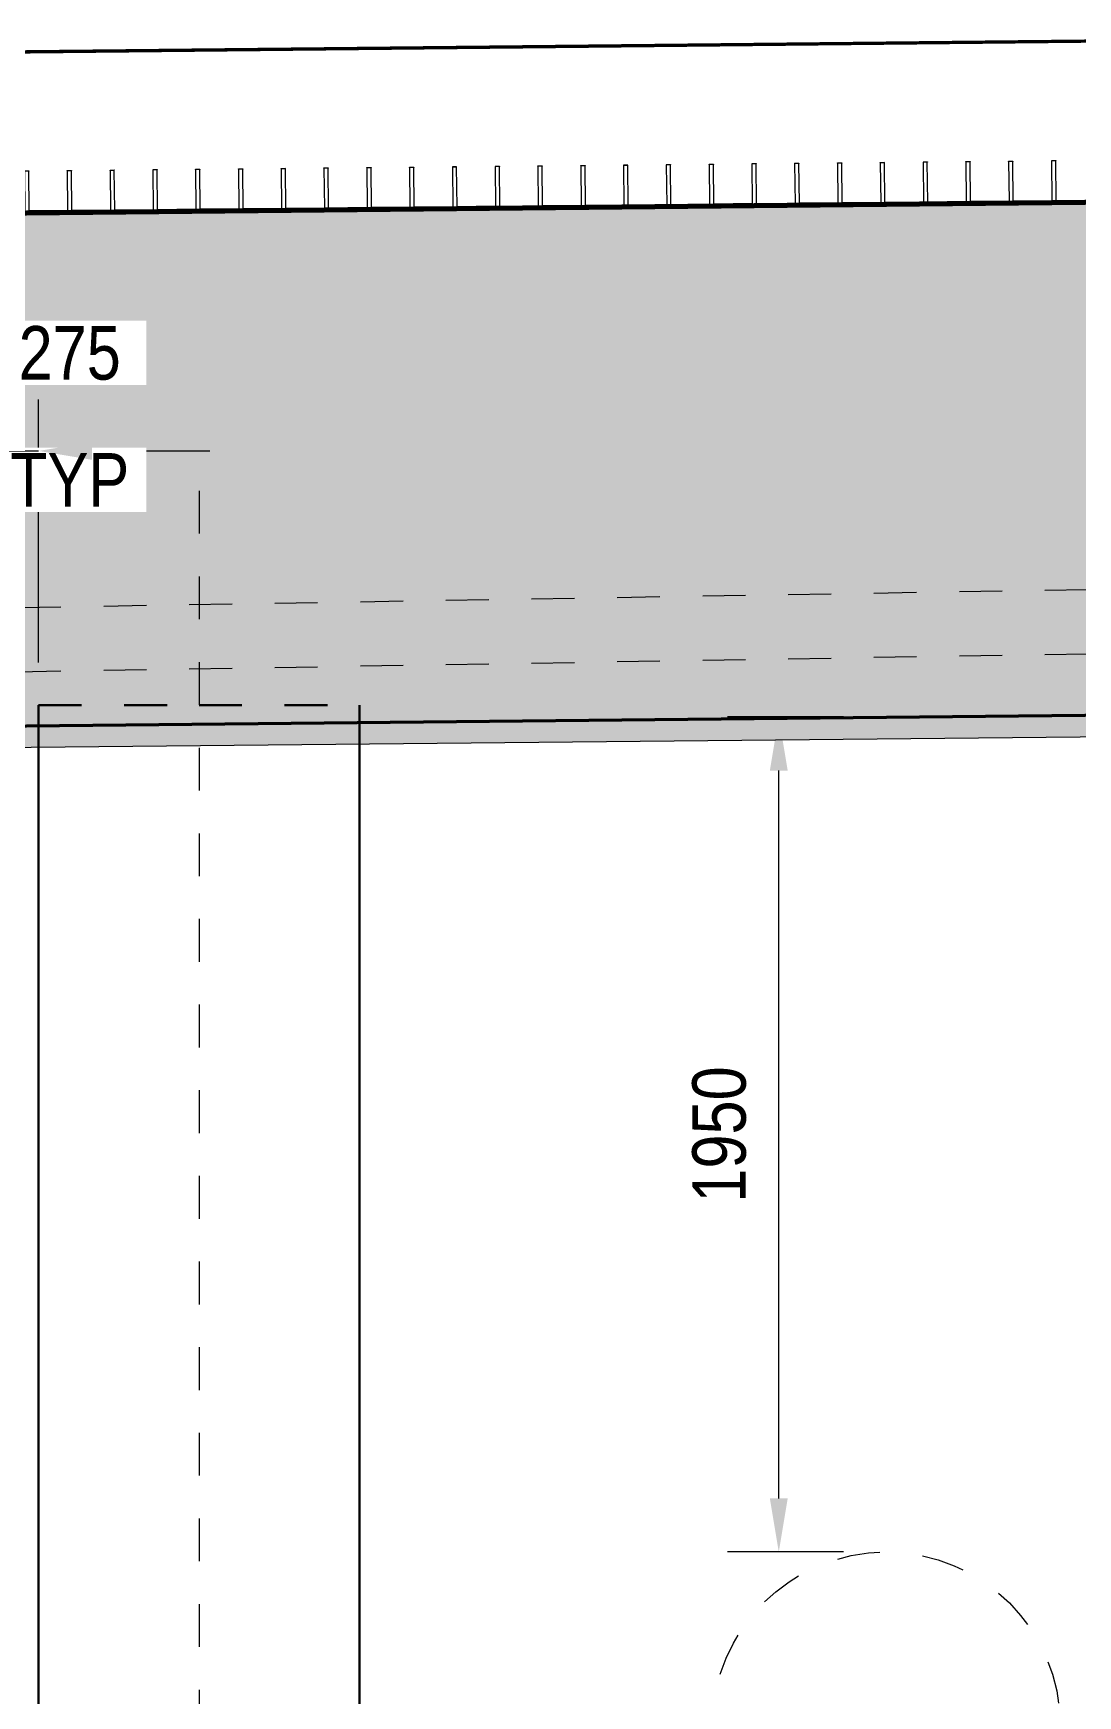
# Model space of a CAD drawing. Header units: metres. Extents: x -1691 to -1609, y 3 to 593.
# Drawn here: x -1628.43 to -1625.989, y 15.589 to 19.472 of the extents above; entities that cross this region are included whole.
import ezdxf

# ---------------------------------------------------------------- set-up
doc = ezdxf.new("R2010")
doc.units = ezdxf.units.M
doc.linetypes.add('JacobsCenter', pattern=[0.015, 0.009, -0.0015, 0.003, -0.0015])
doc.linetypes.add('JacobsDash', pattern=[0.0045, 0.003, -0.0015])
doc.layers.get('Defpoints').update_dxf_attribs({"color": 41})
for name, color, linetype, lineweight in [('BRIDGE-ABUTMENT-CONC', 7, 'Continuous', 50), ('BRIDGE-FRAMING-LINE-18-HID', 7, 'JacobsDash', 18), ('D-BDGE', 7, 'Continuous', 13), ('D-BDGE-FLOOR', 7, 'Continuous', 50), ('D-BDGE-FNDN-LINES-18-HID', 7, 'JacobsDash', 18), ('D-BDGE-FNDN-PILE-CONC', 7, 'Continuous', 50), ('D-BDGE-FRAMING', 7, 'Continuous', 50), ('D-BDGE-LINE', 7, 'Continuous', 9), ('D-ENHA-TEXT-DIMS', 7, 'Continuous', 9)]:
    doc.layers.add(name, color=color, linetype=linetype, lineweight=lineweight)
doc.styles.add('Arial Narrow_1', font='ARIALN.TTF', dxfattribs={"height": 0.125})
doc.dimstyles.new('Dimension_Standard_O__mm_', dxfattribs={"dimscale": 0.3048, "dimtxt": 0.127929, "dimasz": 0.410105, "dimexe": 0.393701, "dimexo": 0.246063, "dimgap": 0.246063, "dimtad": 1, "dimdec": 0, "dimlfac": 1000, "dimzin": 0, "dimdsep": 46, "dimtxsty": 'Arial Narrow_1', "dimsah": 1, "dimcen": 0.09, "dimaunit": 1, "dimadec": 4, "dimazin": 0, "dimtfac": 1, "dimtdec": 4, "dimtix": 1, "dimtmove": 0, "dimatfit": 3, "dimfxl": 1, "dimtvp": 1, "dimtfill": 1, "dimtolj": 1, "dimtzin": 0, "dimlwd": 18, "dimlwe": 18, "dimarcsym": 2})
doc.dimstyles.new('Dimension_Standard_O__mm__1', dxfattribs={"dimscale": 0.3048, "dimtxt": 0.127929, "dimasz": 0.410105, "dimexe": 0.393701, "dimexo": 0.246063, "dimgap": 0.246063, "dimtad": 1, "dimdec": 0, "dimlfac": 1000, "dimzin": 0, "dimdsep": 46, "dimtxsty": 'Arial Narrow_1', "dimsah": 1, "dimcen": 0.09, "dimaunit": 1, "dimadec": 4, "dimazin": 0, "dimtfac": 1, "dimtdec": 4, "dimtix": 1, "dimtmove": 2, "dimatfit": 3, "dimfxl": 1, "dimtvp": 1, "dimtfill": 1, "dimtolj": 1, "dimtzin": 0, "dimlwd": 18, "dimlwe": 18, "dimarcsym": 2})

# ---------------------------------------------------------------- blocks, each defined once
blk = doc.blocks.new('01_SFO_FRP_Pile_CastInPlace_CS - CAST-IN-PLACE PILE - 0750-V5-DRG-2871072 - ABUTMENT B CONCRETE ELEVATION')
at = {"layer": 'D-BDGE-FNDN-LINES-18-HID', "lineweight": 35}
for p, q in [((-1670.1937, 17.9026), (-1670.1937, 17.8542)), ((-1670.1937, 17.9026), (-1669.8188, 17.9026)), ((-1670.1937, 17.9026), (-1669.8188, 17.9026)), ((-1669.8188, 17.9026), (-1669.4437, 17.9026)), ((-1669.8186, 17.9026), (-1669.4437, 17.9026)), ((-1669.4437, 17.8617), (-1669.4437, 17.9026))]:
    blk.add_line(p, q, dxfattribs=at)
at = {"layer": 'D-BDGE-FNDN-PILE-CONC', "lineweight": 35}
for p, q in [((-1669.4437, 13.9913), (-1669.4437, 17.8616)), ((-1670.1937, 17.8541), (-1670.1937, 13.9919))]:
    blk.add_line(p, q, dxfattribs=at)
blk = doc.blocks.new('07_STR_DPS_PermadecPanel - 07_STR_DPS_PermadecPanel-V26-DRG-2871072 - ABUTMENT B CONCRETE ELEVATION')
at = {"layer": 'BRIDGE-FRAMING-LINE-18-HID', "color": 9, "lineweight": 13, "true_color": 0xc3c3c3}
for p, q in [((-1670.3268, 19.1493), (-1670.3269, 19.1487)), ((-1670.3268, 19.1493), (-1670.3168, 19.1494)), ((-1670.3268, 19.1487), (-1670.3268, 19.1493)), ((-1670.3168, 19.1494), (-1670.3169, 19.1488)), ((-1670.3168, 19.1494), (-1670.3168, 19.1488)), ((-1670.2268, 19.1503), (-1670.2269, 19.1497)), ((-1670.2268, 19.1503), (-1670.2168, 19.1504)), ((-1670.2268, 19.1497), (-1670.2268, 19.1503)), ((-1670.2168, 19.1504), (-1670.2169, 19.1498)), ((-1670.2168, 19.1504), (-1670.2168, 19.1498)), ((-1670.1268, 19.1513), (-1670.1269, 19.1507)), ((-1670.1268, 19.1513), (-1670.1168, 19.1514)), ((-1670.1268, 19.1507), (-1670.1268, 19.1513)), ((-1670.1168, 19.1514), (-1670.1169, 19.1508)), ((-1670.1168, 19.1514), (-1670.1168, 19.1508)), ((-1670.0268, 19.1523), (-1670.0269, 19.1517)), ((-1670.0268, 19.1523), (-1670.0168, 19.1524)), ((-1670.0268, 19.1517), (-1670.0268, 19.1523)), ((-1670.0168, 19.1524), (-1670.0169, 19.1518)), ((-1670.0168, 19.1524), (-1670.0168, 19.1518)), ((-1669.9268, 19.1532), (-1669.9269, 19.1527)), ((-1669.9268, 19.1532), (-1669.9168, 19.1533)), ((-1669.9268, 19.1527), (-1669.9268, 19.1532)), ((-1669.9168, 19.1533), (-1669.9169, 19.1528)), ((-1669.9168, 19.1533), (-1669.9168, 19.1528)), ((-1669.8268, 19.1542), (-1669.8269, 19.1537)), ((-1669.8268, 19.1542), (-1669.8168, 19.1543)), ((-1669.8268, 19.1537), (-1669.8268, 19.1542)), ((-1669.8168, 19.1543), (-1669.8169, 19.1538)), ((-1669.8168, 19.1543), (-1669.8168, 19.1538)), ((-1670.3709, 19.0558), (-1670.3259, 19.0563)), ((-1670.3709, 19.0553), (-1670.3709, 19.0558)), ((-1670.3709, 19.0558), (-1670.3709, 19.0553)), ((-1670.3709, 19.0553), (-1670.3709, 19.0552)), ((-1669.7709, 19.0558), (-1670.3708, 19.0498)), ((-1670.3159, 19.0564), (-1670.2259, 19.0573)), ((-1670.2159, 19.0574), (-1670.1259, 19.0583)), ((-1670.1159, 19.0584), (-1670.0259, 19.0593)), ((-1670.0159, 19.0594), (-1669.9259, 19.0603)), ((-1669.9159, 19.0604), (-1669.8259, 19.0612)), ((-1669.8159, 19.0613), (-1669.7709, 19.0618)), ((-1669.7709, 19.0618), (-1669.771, 19.0612)), ((-1669.7709, 19.0618), (-1669.7709, 19.0613))]:
    blk.add_line(p, q, dxfattribs=at)
at = {"layer": 'D-BDGE-FRAMING', "color": 9, "lineweight": 13, "true_color": 0xc3c3c3}
for p, q in [((-1670.3169, 19.1488), (-1670.3269, 19.1487)), ((-1670.3269, 19.1487), (-1670.3259, 19.0557)), ((-1670.3159, 19.0558), (-1670.3169, 19.1488)), ((-1670.2169, 19.1498), (-1670.2269, 19.1497)), ((-1670.2269, 19.1497), (-1670.2259, 19.0567)), ((-1670.2159, 19.0568), (-1670.2169, 19.1498)), ((-1670.1169, 19.1508), (-1670.1269, 19.1507)), ((-1670.1269, 19.1507), (-1670.1259, 19.0577)), ((-1670.1159, 19.0578), (-1670.1169, 19.1508)), ((-1670.0169, 19.1518), (-1670.0269, 19.1517)), ((-1670.0269, 19.1517), (-1670.026, 19.0587)), ((-1670.016, 19.0588), (-1670.0169, 19.1518)), ((-1669.9169, 19.1528), (-1669.9269, 19.1527)), ((-1669.9269, 19.1527), (-1669.926, 19.0597)), ((-1669.916, 19.0598), (-1669.9169, 19.1528)), ((-1669.8169, 19.1538), (-1669.8269, 19.1537)), ((-1669.8269, 19.1537), (-1669.826, 19.0607)), ((-1669.816, 19.0608), (-1669.8169, 19.1538)), ((-1670.3259, 19.0557), (-1670.3709, 19.0553)), ((-1670.3709, 19.0493), (-1669.7709, 19.0552)), ((-1670.3709, 19.0551), (-1670.3709, 19.0493)), ((-1670.2259, 19.0567), (-1670.3159, 19.0558)), ((-1670.1259, 19.0577), (-1670.2159, 19.0568)), ((-1670.026, 19.0587), (-1670.1159, 19.0578)), ((-1669.926, 19.0597), (-1670.016, 19.0588)), ((-1669.826, 19.0607), (-1669.916, 19.0598)), ((-1669.771, 19.0612), (-1669.816, 19.0608)), ((-1669.7709, 19.0552), (-1669.771, 19.0612))]:
    blk.add_line(p, q, dxfattribs=at)
blk = doc.blocks.new('07_STR_DPS_PermadecPanel - 07_STR_DPS_PermadecPanel-V27-DRG-2871072 - ABUTMENT B CONCRETE ELEVATION')
at = {"layer": 'BRIDGE-FRAMING-LINE-18-HID', "color": 9, "lineweight": 13, "true_color": 0xc3c3c3}
for p, q in [((-1669.7269, 19.1552), (-1669.7169, 19.1553)), ((-1669.7268, 19.1546), (-1669.7269, 19.1552)), ((-1669.7269, 19.1552), (-1669.7269, 19.1546)), ((-1669.7169, 19.1553), (-1669.7168, 19.1547)), ((-1669.7169, 19.1553), (-1669.7169, 19.1547)), ((-1669.6269, 19.1562), (-1669.6169, 19.1563)), ((-1669.6269, 19.1556), (-1669.6269, 19.1562)), ((-1669.6269, 19.1562), (-1669.6269, 19.1556)), ((-1669.6169, 19.1563), (-1669.6169, 19.1557)), ((-1669.6169, 19.1563), (-1669.6169, 19.1557)), ((-1669.5269, 19.1572), (-1669.5169, 19.1573)), ((-1669.5269, 19.1566), (-1669.5269, 19.1572)), ((-1669.5269, 19.1572), (-1669.5269, 19.1566)), ((-1669.5169, 19.1573), (-1669.5169, 19.1567)), ((-1669.5169, 19.1573), (-1669.5169, 19.1567)), ((-1669.4269, 19.1582), (-1669.4169, 19.1583)), ((-1669.4269, 19.1576), (-1669.4269, 19.1582)), ((-1669.4269, 19.1582), (-1669.4269, 19.1576)), ((-1669.4169, 19.1583), (-1669.4169, 19.1577)), ((-1669.4169, 19.1583), (-1669.4169, 19.1577)), ((-1669.3269, 19.1591), (-1669.3169, 19.1592)), ((-1669.3269, 19.1586), (-1669.3269, 19.1591)), ((-1669.3269, 19.1591), (-1669.3269, 19.1586)), ((-1669.3169, 19.1592), (-1669.3169, 19.1587)), ((-1669.3169, 19.1592), (-1669.3169, 19.1587)), ((-1669.2269, 19.1601), (-1669.2169, 19.1602)), ((-1669.2269, 19.1596), (-1669.2269, 19.1601)), ((-1669.2269, 19.1601), (-1669.2269, 19.1596)), ((-1669.2169, 19.1602), (-1669.2169, 19.1597)), ((-1669.2169, 19.1602), (-1669.2169, 19.1597)), ((-1669.7159, 19.0623), (-1669.6259, 19.0632)), ((-1669.6159, 19.0633), (-1669.5259, 19.0642)), ((-1669.5159, 19.0643), (-1669.4259, 19.0652)), ((-1669.4159, 19.0653), (-1669.3259, 19.0662)), ((-1669.3159, 19.0663), (-1669.226, 19.0671)), ((-1669.216, 19.0672), (-1669.171, 19.0677)), ((-1669.171, 19.0677), (-1669.171, 19.0672)), ((-1669.171, 19.0677), (-1669.171, 19.0671)), ((-1669.171, 19.067), (-1669.171, 19.0671)), ((-1669.7709, 19.0617), (-1669.771, 19.0612)), ((-1669.7709, 19.0617), (-1669.7259, 19.0622)), ((-1669.7709, 19.0613), (-1669.7709, 19.0617)), ((-1669.1709, 19.0617), (-1669.7709, 19.0557))]:
    blk.add_line(p, q, dxfattribs=at)
at = {"layer": 'D-BDGE-FRAMING', "color": 9, "lineweight": 13, "true_color": 0xc3c3c3}
for p, q in [((-1669.7169, 19.1547), (-1669.7269, 19.1546)), ((-1669.7269, 19.1546), (-1669.726, 19.0616)), ((-1669.716, 19.0617), (-1669.7169, 19.1547)), ((-1669.6169, 19.1557), (-1669.6269, 19.1556)), ((-1669.6269, 19.1556), (-1669.626, 19.0626)), ((-1669.616, 19.0627), (-1669.6169, 19.1557)), ((-1669.5169, 19.1567), (-1669.5269, 19.1566)), ((-1669.5269, 19.1566), (-1669.526, 19.0636)), ((-1669.516, 19.0637), (-1669.5169, 19.1567)), ((-1669.4169, 19.1577), (-1669.4269, 19.1576)), ((-1669.4269, 19.1576), (-1669.426, 19.0646)), ((-1669.416, 19.0647), (-1669.4169, 19.1577)), ((-1669.3169, 19.1587), (-1669.3269, 19.1586)), ((-1669.3269, 19.1586), (-1669.326, 19.0656)), ((-1669.316, 19.0657), (-1669.3169, 19.1587)), ((-1669.2169, 19.1597), (-1669.2269, 19.1596)), ((-1669.2269, 19.1596), (-1669.226, 19.0666)), ((-1669.216, 19.0667), (-1669.2169, 19.1597)), ((-1669.526, 19.0636), (-1669.616, 19.0627)), ((-1669.426, 19.0646), (-1669.516, 19.0637)), ((-1669.326, 19.0656), (-1669.416, 19.0647)), ((-1669.226, 19.0666), (-1669.316, 19.0657)), ((-1669.171, 19.0671), (-1669.216, 19.0667)), ((-1669.1709, 19.0611), (-1669.171, 19.067)), ((-1669.726, 19.0616), (-1669.771, 19.0612)), ((-1669.771, 19.0612), (-1669.7709, 19.0552)), ((-1669.7709, 19.0552), (-1669.1709, 19.0611)), ((-1669.626, 19.0626), (-1669.716, 19.0617))]:
    blk.add_line(p, q, dxfattribs=at)
blk = doc.blocks.new('07_STR_DPS_PermadecPanel - 07_STR_DPS_PermadecPanel-V28-DRG-2871072 - ABUTMENT B CONCRETE ELEVATION')
at = {"layer": 'BRIDGE-FRAMING-LINE-18-HID', "color": 9, "lineweight": 13, "true_color": 0xc3c3c3}
for p, q in [((-1669.1269, 19.161), (-1669.1169, 19.1611)), ((-1669.1269, 19.1604), (-1669.1269, 19.161)), ((-1669.1269, 19.161), (-1669.1269, 19.1604)), ((-1669.1169, 19.1611), (-1669.1169, 19.1605)), ((-1669.1169, 19.1611), (-1669.1169, 19.1605)), ((-1669.0269, 19.162), (-1669.0169, 19.1621)), ((-1669.0269, 19.1614), (-1669.0269, 19.162)), ((-1669.0269, 19.162), (-1669.0269, 19.1614)), ((-1669.0169, 19.1621), (-1669.0169, 19.1615)), ((-1669.0169, 19.1621), (-1669.0169, 19.1615)), ((-1668.9269, 19.163), (-1668.9169, 19.1631)), ((-1668.9269, 19.1624), (-1668.9269, 19.163)), ((-1668.9269, 19.163), (-1668.9269, 19.1624)), ((-1668.9169, 19.1631), (-1668.9169, 19.1625)), ((-1668.9169, 19.1631), (-1668.9169, 19.1625)), ((-1668.8269, 19.164), (-1668.8169, 19.1641)), ((-1668.8269, 19.1634), (-1668.8269, 19.164)), ((-1668.8269, 19.164), (-1668.8269, 19.1634)), ((-1668.8169, 19.1641), (-1668.8169, 19.1635)), ((-1668.8169, 19.1641), (-1668.8169, 19.1635)), ((-1668.7269, 19.1649), (-1668.7169, 19.165)), ((-1668.7269, 19.1644), (-1668.7269, 19.1649)), ((-1668.7269, 19.1649), (-1668.7269, 19.1644)), ((-1668.7169, 19.165), (-1668.7169, 19.1645)), ((-1668.7169, 19.165), (-1668.7169, 19.1645)), ((-1668.6269, 19.1659), (-1668.6169, 19.166)), ((-1668.6269, 19.1654), (-1668.6269, 19.1659)), ((-1668.6269, 19.1659), (-1668.6269, 19.1654)), ((-1668.6169, 19.166), (-1668.6169, 19.1655)), ((-1668.6169, 19.166), (-1668.6169, 19.1655)), ((-1669.171, 19.0675), (-1669.126, 19.068)), ((-1669.171, 19.0672), (-1669.171, 19.0675)), ((-1669.171, 19.0675), (-1669.171, 19.067)), ((-1668.5709, 19.0675), (-1669.1709, 19.0615)), ((-1669.116, 19.0681), (-1669.026, 19.069)), ((-1669.016, 19.0691), (-1668.926, 19.07)), ((-1668.916, 19.0701), (-1668.826, 19.071)), ((-1668.816, 19.0711), (-1668.726, 19.072)), ((-1668.716, 19.0721), (-1668.626, 19.0729)), ((-1668.616, 19.073), (-1668.571, 19.0735)), ((-1668.571, 19.0735), (-1668.571, 19.0732)), ((-1668.571, 19.0735), (-1668.571, 19.0729))]:
    blk.add_line(p, q, dxfattribs=at)
at = {"layer": 'D-BDGE-FRAMING', "color": 9, "lineweight": 13, "true_color": 0xc3c3c3}
for p, q in [((-1669.1169, 19.1605), (-1669.1269, 19.1604)), ((-1669.1269, 19.1604), (-1669.126, 19.0674)), ((-1669.116, 19.0675), (-1669.1169, 19.1605)), ((-1669.0169, 19.1615), (-1669.0269, 19.1614)), ((-1669.0269, 19.1614), (-1669.026, 19.0684)), ((-1669.016, 19.0685), (-1669.0169, 19.1615)), ((-1668.9169, 19.1625), (-1668.9269, 19.1624)), ((-1668.9269, 19.1624), (-1668.926, 19.0694)), ((-1668.916, 19.0695), (-1668.9169, 19.1625)), ((-1668.8169, 19.1635), (-1668.8269, 19.1634)), ((-1668.8269, 19.1634), (-1668.826, 19.0704)), ((-1668.816, 19.0705), (-1668.8169, 19.1635)), ((-1668.7169, 19.1645), (-1668.7269, 19.1644)), ((-1668.7269, 19.1644), (-1668.726, 19.0714)), ((-1668.716, 19.0715), (-1668.7169, 19.1645)), ((-1668.6169, 19.1655), (-1668.6269, 19.1654)), ((-1668.6269, 19.1654), (-1668.626, 19.0724)), ((-1668.616, 19.0725), (-1668.6169, 19.1655)), ((-1669.126, 19.0674), (-1669.171, 19.067)), ((-1669.171, 19.067), (-1669.1709, 19.061)), ((-1669.1709, 19.061), (-1668.571, 19.0669)), ((-1669.026, 19.0684), (-1669.116, 19.0675)), ((-1668.926, 19.0694), (-1669.016, 19.0685)), ((-1668.826, 19.0704), (-1668.916, 19.0695)), ((-1668.726, 19.0714), (-1668.816, 19.0705)), ((-1668.626, 19.0724), (-1668.716, 19.0715)), ((-1668.571, 19.0729), (-1668.616, 19.0725)), ((-1668.571, 19.0669), (-1668.571, 19.0729))]:
    blk.add_line(p, q, dxfattribs=at)
blk = doc.blocks.new('07_STR_DPS_PermadecPanel - 07_STR_DPS_PermadecPanel-V29-DRG-2871072 - ABUTMENT B CONCRETE ELEVATION')
at = {"layer": 'BRIDGE-FRAMING-LINE-18-HID', "color": 9, "lineweight": 13, "true_color": 0xc3c3c3}
for p, q in [((-1668.5269, 19.1672), (-1668.527, 19.1666)), ((-1668.5269, 19.1672), (-1668.5169, 19.1673)), ((-1668.5269, 19.1666), (-1668.5269, 19.1672)), ((-1668.5169, 19.1673), (-1668.517, 19.1667)), ((-1668.5169, 19.1673), (-1668.5169, 19.1667)), ((-1668.4269, 19.1682), (-1668.427, 19.1676)), ((-1668.4269, 19.1682), (-1668.4169, 19.1683)), ((-1668.4269, 19.1676), (-1668.4269, 19.1682)), ((-1668.4169, 19.1683), (-1668.417, 19.1677)), ((-1668.4169, 19.1683), (-1668.4169, 19.1677)), ((-1668.3269, 19.1692), (-1668.327, 19.1686)), ((-1668.3269, 19.1692), (-1668.3169, 19.1693)), ((-1668.3269, 19.1686), (-1668.3269, 19.1692)), ((-1668.3169, 19.1693), (-1668.317, 19.1687)), ((-1668.3169, 19.1693), (-1668.3169, 19.1687)), ((-1668.2269, 19.1702), (-1668.227, 19.1696)), ((-1668.2269, 19.1702), (-1668.2169, 19.1703)), ((-1668.2269, 19.1696), (-1668.2269, 19.1702)), ((-1668.2169, 19.1703), (-1668.217, 19.1697)), ((-1668.2169, 19.1703), (-1668.2169, 19.1697)), ((-1668.1269, 19.1711), (-1668.127, 19.1706)), ((-1668.1269, 19.1711), (-1668.1169, 19.1712)), ((-1668.1269, 19.1706), (-1668.1269, 19.1711)), ((-1668.1169, 19.1712), (-1668.117, 19.1707)), ((-1668.1169, 19.1712), (-1668.1169, 19.1707)), ((-1668.0269, 19.1721), (-1668.027, 19.1716)), ((-1668.0269, 19.1721), (-1668.0169, 19.1722)), ((-1668.0269, 19.1716), (-1668.0269, 19.1721)), ((-1668.0169, 19.1722), (-1668.017, 19.1717)), ((-1668.0169, 19.1722), (-1668.0169, 19.1717)), ((-1668.571, 19.0737), (-1668.526, 19.0742)), ((-1668.571, 19.0732), (-1668.571, 19.0737)), ((-1668.571, 19.0737), (-1668.571, 19.0732)), ((-1668.571, 19.0732), (-1668.571, 19.073)), ((-1667.971, 19.0737), (-1668.5709, 19.0677)), ((-1668.516, 19.0743), (-1668.426, 19.0752)), ((-1668.416, 19.0753), (-1668.326, 19.0762)), ((-1668.316, 19.0763), (-1668.226, 19.0772)), ((-1668.216, 19.0773), (-1668.126, 19.0782)), ((-1668.116, 19.0783), (-1668.026, 19.0791)), ((-1668.016, 19.0792), (-1667.971, 19.0797)), ((-1667.971, 19.0797), (-1667.9711, 19.0791)), ((-1667.971, 19.0797), (-1667.971, 19.0792))]:
    blk.add_line(p, q, dxfattribs=at)
at = {"layer": 'D-BDGE-FRAMING', "color": 9, "lineweight": 13, "true_color": 0xc3c3c3}
for p, q in [((-1668.517, 19.1667), (-1668.527, 19.1666)), ((-1668.527, 19.1666), (-1668.526, 19.0736)), ((-1668.516, 19.0737), (-1668.517, 19.1667)), ((-1668.417, 19.1677), (-1668.427, 19.1676)), ((-1668.427, 19.1676), (-1668.426, 19.0746)), ((-1668.416, 19.0747), (-1668.417, 19.1677)), ((-1668.317, 19.1687), (-1668.327, 19.1686)), ((-1668.327, 19.1686), (-1668.326, 19.0756)), ((-1668.316, 19.0757), (-1668.317, 19.1687)), ((-1668.217, 19.1697), (-1668.227, 19.1696)), ((-1668.227, 19.1696), (-1668.226, 19.0766)), ((-1668.216, 19.0767), (-1668.217, 19.1697)), ((-1668.117, 19.1707), (-1668.127, 19.1706)), ((-1668.127, 19.1706), (-1668.126, 19.0776)), ((-1668.116, 19.0777), (-1668.117, 19.1707)), ((-1668.017, 19.1717), (-1668.027, 19.1716)), ((-1668.027, 19.1716), (-1668.0261, 19.0786)), ((-1668.0161, 19.0787), (-1668.017, 19.1717)), ((-1668.526, 19.0736), (-1668.571, 19.0732)), ((-1668.571, 19.0672), (-1667.971, 19.0731)), ((-1668.571, 19.0729), (-1668.571, 19.0672)), ((-1668.426, 19.0746), (-1668.516, 19.0737)), ((-1668.326, 19.0756), (-1668.416, 19.0747)), ((-1668.226, 19.0766), (-1668.316, 19.0757)), ((-1668.126, 19.0776), (-1668.216, 19.0767)), ((-1668.0261, 19.0786), (-1668.116, 19.0777)), ((-1667.9711, 19.0791), (-1668.0161, 19.0787)), ((-1667.971, 19.0731), (-1667.9711, 19.0791))]:
    blk.add_line(p, q, dxfattribs=at)
blk = doc.blocks.new('07_STR_DPS_PermadecPanel - 07_STR_DPS_PermadecPanel-5973130-DRG-2871072 - ABUTMENT B CONCRETE ELEVATION')
at = {"layer": 'BRIDGE-FRAMING-LINE-18-HID', "color": 9, "lineweight": 13, "true_color": 0xc3c3c3}
for p, q in [((-1667.9269, 19.1732), (-1667.927, 19.1726)), ((-1667.9269, 19.1732), (-1667.9169, 19.1733)), ((-1667.9269, 19.1726), (-1667.9269, 19.1732)), ((-1667.9169, 19.1733), (-1667.917, 19.1727)), ((-1667.9169, 19.1733), (-1667.9169, 19.1727)), ((-1667.8269, 19.1742), (-1667.827, 19.1736)), ((-1667.8269, 19.1742), (-1667.8169, 19.1743)), ((-1667.8269, 19.1736), (-1667.8269, 19.1742)), ((-1667.8169, 19.1743), (-1667.817, 19.1737)), ((-1667.8169, 19.1743), (-1667.8169, 19.1737)), ((-1667.727, 19.1752), (-1667.717, 19.1753)), ((-1667.7269, 19.1746), (-1667.727, 19.1752)), ((-1667.727, 19.1752), (-1667.727, 19.1746)), ((-1667.717, 19.1753), (-1667.7169, 19.1747)), ((-1667.717, 19.1753), (-1667.717, 19.1747)), ((-1667.627, 19.1762), (-1667.617, 19.1763)), ((-1667.627, 19.1756), (-1667.627, 19.1762)), ((-1667.627, 19.1762), (-1667.627, 19.1756)), ((-1667.617, 19.1763), (-1667.617, 19.1757)), ((-1667.617, 19.1763), (-1667.617, 19.1757)), ((-1667.527, 19.1771), (-1667.517, 19.1772)), ((-1667.527, 19.1766), (-1667.527, 19.1771)), ((-1667.527, 19.1771), (-1667.527, 19.1766)), ((-1667.517, 19.1772), (-1667.517, 19.1767)), ((-1667.517, 19.1772), (-1667.517, 19.1767)), ((-1667.427, 19.1781), (-1667.417, 19.1782)), ((-1667.427, 19.1776), (-1667.427, 19.1781)), ((-1667.427, 19.1781), (-1667.427, 19.1776)), ((-1667.417, 19.1782), (-1667.417, 19.1777)), ((-1667.417, 19.1782), (-1667.417, 19.1777)), ((-1667.971, 19.0797), (-1667.9711, 19.0791)), ((-1667.971, 19.0797), (-1667.926, 19.0802)), ((-1667.971, 19.0792), (-1667.971, 19.0797)), ((-1667.371, 19.0797), (-1667.971, 19.0737)), ((-1667.916, 19.0803), (-1667.826, 19.0812)), ((-1667.816, 19.0813), (-1667.726, 19.0822)), ((-1667.716, 19.0823), (-1667.626, 19.0832)), ((-1667.616, 19.0833), (-1667.526, 19.0842)), ((-1667.516, 19.0843), (-1667.426, 19.0851)), ((-1667.416, 19.0852), (-1667.371, 19.0857)), ((-1667.371, 19.0857), (-1667.3711, 19.0851)), ((-1667.371, 19.0857), (-1667.371, 19.0851))]:
    blk.add_line(p, q, dxfattribs=at)
at = {"layer": 'D-BDGE-FRAMING', "color": 9, "lineweight": 13, "true_color": 0xc3c3c3}
for p, q in [((-1667.917, 19.1727), (-1667.927, 19.1726)), ((-1667.927, 19.1726), (-1667.9261, 19.0796)), ((-1667.9161, 19.0797), (-1667.917, 19.1727)), ((-1667.817, 19.1737), (-1667.827, 19.1736)), ((-1667.827, 19.1736), (-1667.8261, 19.0806)), ((-1667.8161, 19.0807), (-1667.817, 19.1737)), ((-1667.717, 19.1747), (-1667.727, 19.1746)), ((-1667.727, 19.1746), (-1667.7261, 19.0816)), ((-1667.7161, 19.0817), (-1667.717, 19.1747)), ((-1667.617, 19.1757), (-1667.627, 19.1756)), ((-1667.627, 19.1756), (-1667.6261, 19.0826)), ((-1667.6161, 19.0827), (-1667.617, 19.1757)), ((-1667.517, 19.1767), (-1667.527, 19.1766)), ((-1667.527, 19.1766), (-1667.5261, 19.0836)), ((-1667.5161, 19.0837), (-1667.517, 19.1767)), ((-1667.417, 19.1777), (-1667.427, 19.1776)), ((-1667.427, 19.1776), (-1667.4261, 19.0846)), ((-1667.4161, 19.0847), (-1667.417, 19.1777)), ((-1667.9261, 19.0796), (-1667.9711, 19.0791)), ((-1667.9711, 19.0791), (-1667.971, 19.0731)), ((-1667.971, 19.0731), (-1667.371, 19.0791)), ((-1667.8261, 19.0806), (-1667.9161, 19.0797)), ((-1667.7261, 19.0816), (-1667.8161, 19.0807)), ((-1667.6261, 19.0826), (-1667.7161, 19.0817)), ((-1667.5261, 19.0836), (-1667.6161, 19.0827)), ((-1667.4261, 19.0846), (-1667.5161, 19.0837)), ((-1667.3711, 19.0851), (-1667.4161, 19.0847)), ((-1667.371, 19.0791), (-1667.3711, 19.0851))]:
    blk.add_line(p, q, dxfattribs=at)
blk = doc.blocks.new('DIMBLOCK7-DRG-2871072 - ABUTMENT B CONCRETE ELEVATION')
at = {"layer": 'D-ENHA-TEXT-DIMS', "color": 0, "lineweight": 18, "transparency": 16777216}
for p, q in [((-1628.6931, 17.9267), (-1628.6931, 18.6164)), ((-1628.4178, 18.0026), (-1628.4178, 18.6164)), ((-1628.8181, 18.4964), (-1628.9431, 18.4964)), ((-1628.2928, 18.4964), (-1628.1678, 18.4964))]:
    blk.add_line(p, q, dxfattribs=at)
at = {"layer": 'D-ENHA-TEXT-DIMS', "color": 0, "transparency": 16777216}
blk.add_solid([(-1628.8181, 18.5173), (-1628.8181, 18.4756), (-1628.6931, 18.4964)], dxfattribs=at)
at = {"layer": 'Defpoints', "color": 0, "transparency": 16777216}
for p in [(-1628.4178, 17.9276), (-1628.6931, 17.8517)]:
    blk.add_point(p, dxfattribs=at)
at = {"layer": 'D-ENHA-TEXT-DIMS', "color": 0, "lineweight": 18, "transparency": 16777216, "insert": (-1628.3452, 18.7246), "char_height": 0.125, "width": 0.333833, "attachment_point": 5, "line_spacing_factor": 0.974696, "style": 'Arial Narrow_1', "bg_fill": 3, "box_fill_scale": 1.1, "bg_fill_color": 256, "bg_fill_true_color": 13158600, "bg_fill_transparency": 0}
blk.add_mtext('\\A1;275', dxfattribs=at)
at = {"layer": 'D-ENHA-TEXT-DIMS', "color": 0, "lineweight": 18, "transparency": 16777216, "insert": (-1628.3452, 18.4288), "char_height": 0.125, "width": 0.333833, "attachment_point": 5, "style": 'Arial Narrow_1', "bg_fill": 3, "box_fill_scale": 1.1, "bg_fill_color": 256, "bg_fill_true_color": 13158600, "bg_fill_transparency": 0}
blk.add_mtext('\\A1;TYP', dxfattribs=at)
at = {"layer": 'D-ENHA-TEXT-DIMS', "color": 0, "lineweight": 18, "transparency": 16777216}
blk.add_line((-1628.6931, 18.4964), (-1628.4178, 18.4964), dxfattribs=at)
at = {"layer": 'D-ENHA-TEXT-DIMS', "color": 0, "transparency": 16777216}
blk.add_solid([(-1628.2928, 18.5173), (-1628.2928, 18.4756), (-1628.4178, 18.4964)], dxfattribs=at)
at = {"layer": 'Defpoints', "color": 0, "transparency": 16777216}
blk.add_point((-1628.4178, 18.4964), dxfattribs=at)
blk = doc.blocks.new('DIMBLOCK13-DRG-2871072 - ABUTMENT B CONCRETE ELEVATION')
at = {"layer": 'D-ENHA-TEXT-DIMS', "color": 0, "lineweight": 18, "transparency": 16777216}
for p, q in [((-1626.5368, 17.8751), (-1626.8082, 17.8751)), ((-1626.6882, 16.0501), (-1626.6882, 17.7501)), ((-1626.5368, 15.9251), (-1626.8082, 15.9251))]:
    blk.add_line(p, q, dxfattribs=at)
at = {"layer": 'D-ENHA-TEXT-DIMS', "color": 0, "transparency": 16777216}
for points in [[(-1626.709, 17.7501), (-1626.6673, 17.7501), (-1626.6882, 17.8751)], [(-1626.709, 16.0501), (-1626.6673, 16.0501), (-1626.6882, 15.9251)]]:
    blk.add_solid(points, dxfattribs=at)
at = {"layer": 'Defpoints', "color": 0, "transparency": 16777216}
for p in [(-1626.6882, 17.8751), (-1626.4618, 17.8751), (-1626.4618, 15.9251)]:
    blk.add_point(p, dxfattribs=at)
at = {"layer": 'D-ENHA-TEXT-DIMS', "color": 0, "lineweight": 18, "transparency": 16777216, "insert": (-1626.827, 16.9001), "char_height": 0.125, "width": 0.380132, "attachment_point": 5, "rotation": 90, "style": 'Arial Narrow_1', "bg_fill": 3, "box_fill_scale": 1.1, "bg_fill_color": 256, "bg_fill_true_color": 13158600, "bg_fill_transparency": 0}
blk.add_mtext('\\A1;1950', dxfattribs=at)

msp = doc.modelspace()

# ---------------------------------------------------------------- hatches: boundary and pattern name
at = {"layer": 'BRIDGE-ABUTMENT-CONC', "true_color": 0xc0c0c0}
msp.add_hatch(color=9, dxfattribs=at).paths.add_polyline_path([(-1634.5981, 17.7922), (-1631.3918, 17.8243), (-1631.2928, 17.9253), (-1628.7933, 17.9503), (-1628.6923, 17.8514), (-1624.1431, 17.8969), (-1624.1431, 19.0932), (-1634.598, 18.9892), (-1634.5981, 18.3706)])
at = {"layer": 'D-BDGE-LINE'}
h = msp.add_hatch(dxfattribs=at)
h.set_pattern_fill('FP_3', color=256, style=0, pattern_type=2)
h.set_pattern_definition([(0, (-1629.78706, 18.093), (0.4064, 0.1016), [0.01676, -0.28804, 0.01676, -0.28804, -1.626]), (0, (-1629.78706, 18.093), (0.4064, 0.1016), [-0.6096, 0.01676, -0.59284, 0.01676, -0.28804, -0.7112]), (0, (-1629.78706, 18.093), (0.4064, 0.1016), [-1.524, 0.01676, -0.18644, 0.01676, -0.49124]), (120, (-1629.63506, 18.144), (-0.2911882, 0.3011527), [0.01676, -0.28804, 0.01676, -0.28804, -1.626]), (120, (-1629.63506, 18.144), (-0.2911882, 0.3011527), [-0.6096, 0.01676, -0.59284, 0.01676, -0.28804, -0.7112]), (120, (-1629.63506, 18.144), (-0.2911882, 0.3011527), [-1.524, 0.01676, -0.18644, 0.01676, -0.49124]), (240, (-1629.58406, 18.347), (-0.1152118, -0.4027527), [0.01676, -0.28804, 0.01676, -0.28804, -1.626]), (240, (-1629.58406, 18.347), (-0.1152118, -0.4027527), [-0.6096, 0.01676, -0.59284, 0.01676, -0.28804, -0.7112]), (240, (-1629.58406, 18.347), (-0.1152118, -0.4027527), [-1.524, 0.01676, -0.18644, 0.01676, -0.49124])])
h.paths.add_polyline_path([(-1647.2167, 17.6154), (-1631.3722, 17.7745), (-1631.2729, 17.8758), (-1628.8141, 17.9003), (-1628.713, 17.8015), (-1624.1341, 17.8472), (-1616.1774, 17.7681), (-1615.9508, 17.9903), (-1615.092, 17.9818), (-1614.8693, 17.7545), (-1612.2014, 17.728), (-1612.2014, 17.778), (-1612.2079, 17.778), (-1612.2081, 17.777), (-1614.843, 17.8035), (-1614.8431, 17.8043), (-1614.8481, 17.8043), (-1615.0708, 18.0315), (-1615.971, 18.0405), (-1616.1976, 17.8183), (-1616.2024, 17.8183), (-1616.2032, 17.8171), (-1624.1431, 17.8969), (-1628.6931, 17.8517), (-1628.794, 17.9503), (-1631.2928, 17.9251), (-1631.3918, 17.8243), (-1647.2167, 17.6654)])

# ---------------------------------------------------------------- linework, layer by layer
at = {"layer": 'BRIDGE-ABUTMENT-CONC'}
msp.add_line((-1624.1431, 17.8969), (-1628.6923, 17.8514), dxfattribs=at)
at = {"layer": 'D-BDGE', "lineweight": 50}
for p, q in [((-1634.5982, 18.9892), (-1625.576, 19.079)), ((-1624.1378, 19.097), (-1634.598, 18.9929)), ((-1624.1431, 19.0969), (-1634.598, 18.9923)), ((-1634.5968, 18.9923), (-1624.1428, 19.0969))]:
    msp.add_line(p, q, dxfattribs=at)
at = {"layer": 'D-BDGE', "lineweight": 18}
for p, q in [((-1628.4178, 18.4964), (-1628.0178, 18.4964)), ((-1624.1341, 17.8972), (-1628.6931, 17.8517)), ((-1628.7133, 17.8015), (-1624.1341, 17.8472))]:
    msp.add_line(p, q, dxfattribs=at)
at = {"layer": 'D-BDGE', "linetype": 'JacobsCenter', "lineweight": 18}
msp.add_line((-1628.0429, 18.4034), (-1628.0429, 13.6034), dxfattribs=at)
at = {"layer": 'D-BDGE', "color": 143, "linetype": 'JacobsDash', "lineweight": 18, "true_color": 0x78aac8}
for p, q in [((-1648.6629, 17.7911), (-1624.1268, 18.2039)), ((-1648.6629, 17.6411), (-1624.1278, 18.0538))]:
    msp.add_line(p, q, dxfattribs=at)
msp.add_circle((-1626.4368, 15.5186), 0.4065, dxfattribs=at)
at = {"layer": 'D-BDGE-FLOOR', "color": 252, "lineweight": 18, "true_color": 0x888888}
msp.add_line((-1625.576, 19.454), (-1634.5982, 19.3642), dxfattribs=at)
at = {"layer": 'D-BDGE-FLOOR', "color": 252, "true_color": 0x888888}
msp.add_line((-1634.598, 19.3679), (-1624.1525, 19.4719), dxfattribs=at)

# ---------------------------------------------------------------- block references
at = {"layer": 'BRIDGE-FRAMING-LINE-18-HID', "color": 9, "lineweight": 13, "true_color": 0xc3c3c3}
for name in ['07_STR_DPS_PermadecPanel - 07_STR_DPS_PermadecPanel-V26-DRG-2871072 - ABUTMENT B CONCRETE ELEVATION', '07_STR_DPS_PermadecPanel - 07_STR_DPS_PermadecPanel-V27-DRG-2871072 - ABUTMENT B CONCRETE ELEVATION', '07_STR_DPS_PermadecPanel - 07_STR_DPS_PermadecPanel-V28-DRG-2871072 - ABUTMENT B CONCRETE ELEVATION', '07_STR_DPS_PermadecPanel - 07_STR_DPS_PermadecPanel-V29-DRG-2871072 - ABUTMENT B CONCRETE ELEVATION', '07_STR_DPS_PermadecPanel - 07_STR_DPS_PermadecPanel-5973130-DRG-2871072 - ABUTMENT B CONCRETE ELEVATION']:
    msp.add_blockref(name, (41.7759, 0), dxfattribs=at)
at = {"layer": 'D-BDGE-FNDN-LINES-18-HID', "lineweight": 35}
msp.add_blockref('01_SFO_FRP_Pile_CastInPlace_CS - CAST-IN-PLACE PILE - 0750-V5-DRG-2871072 - ABUTMENT B CONCRETE ELEVATION', (41.7759, 0), dxfattribs=at)

# ---------------------------------------------------------------- next in the draw order: dimensions: what is measured, and where the dimension line sits
at = {"layer": 'D-ENHA-TEXT-DIMS', "lineweight": 18}
dim = msp.add_linear_dim(base=(-1628.4178, 18.4964), p1=(-1628.6931, 17.8517), p2=(-1628.4178, 17.9276), text='<>\\XTYP', dimstyle='Dimension_Standard_O__mm__1', override={"dimpost": '<>', "dimfxl": 0.285637}, dxfattribs=at)
dim.commit()
dim.dimension.update_dxf_attribs({"geometry": 'DIMBLOCK7-DRG-2871072 - ABUTMENT B CONCRETE ELEVATION', "text_midpoint": (-1628.3452, 18.5663), "dimtype": 160})
dim = msp.add_linear_dim(base=(-1626.6882, 17.8751), p1=(-1626.4618, 15.9251), p2=(-1626.4618, 17.8751), angle=90, dimstyle='Dimension_Standard_O__mm_', override={"dimpost": '<>', "dimfxl": 1.95}, dxfattribs=at)
dim.commit()
dim.dimension.update_dxf_attribs({"geometry": 'DIMBLOCK13-DRG-2871072 - ABUTMENT B CONCRETE ELEVATION', "text_midpoint": (-1626.827, 16.9001)})

doc.saveas('drawing.dxf')
